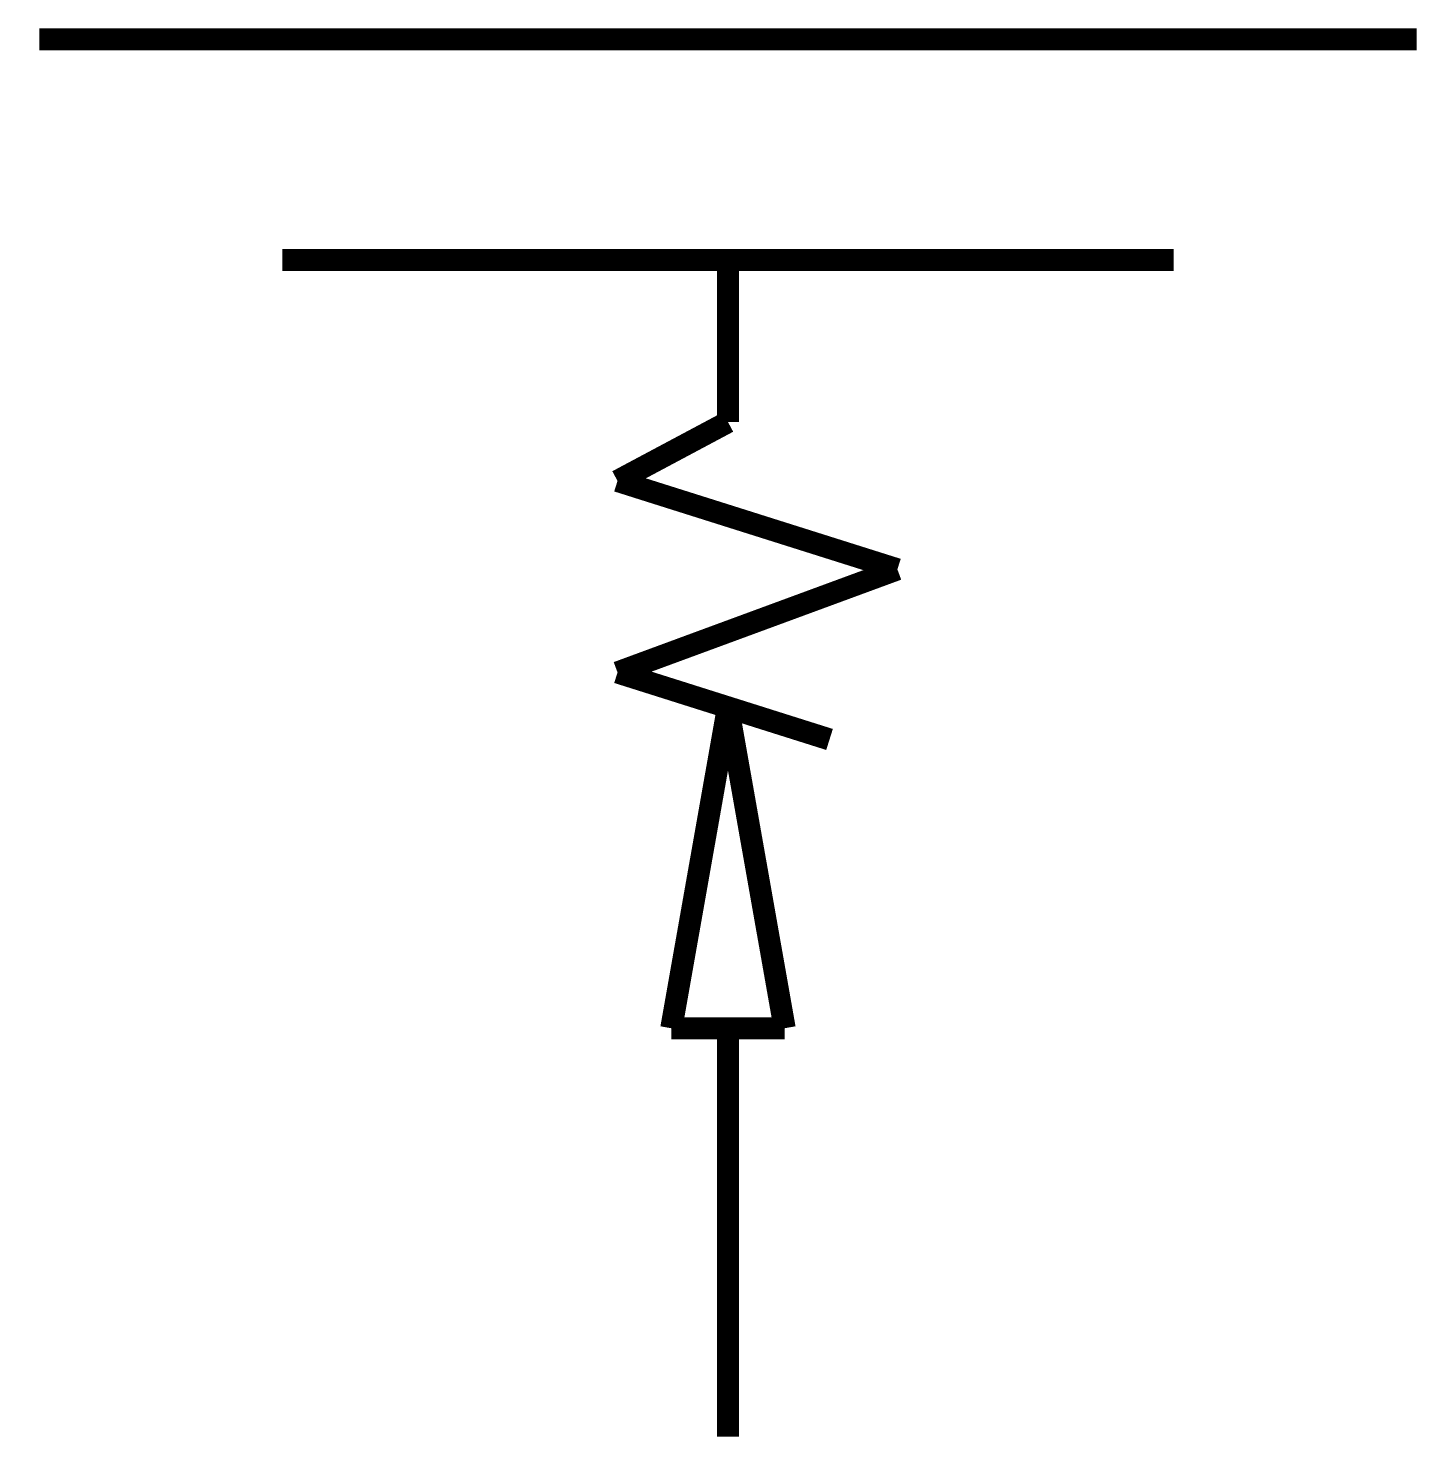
# Model space of a CAD drawing. Extents: x 184.1 to 215.8, y 162.6 to 194.8.
import ezdxf

# ---------------------------------------------------------------- set-up
doc = ezdxf.new("R2010")
doc.units = 0
doc.linetypes.add('CONTINUOUS1', pattern=[0])
doc.layers.add('003_THICK', color=7, linetype='CONTINUOUS1')

msp = doc.modelspace()

# ---------------------------------------------------------------- linework, layer by layer
at = {"layer": '003_THICK', "const_width": 0.5}
for points in [[(184.333, 194.537), (215.564, 194.537)], [(189.844, 189.537), (210.053, 189.537)], [(199.948, 189.537), (199.948, 185.863)], [(199.948, 185.863), (197.443, 184.527)], [(197.443, 184.527), (203.79, 182.523)], [(203.79, 182.523), (197.443, 180.185)], [(197.443, 180.185), (202.251, 178.666)], [(199.948, 179.395), (198.662, 172.119)], [(199.948, 179.395), (201.234, 172.119)], [(198.662, 172.119), (201.234, 172.119)], [(199.948, 172.119), (199.948, 162.861)]]:
    msp.add_lwpolyline(points, dxfattribs=at)

doc.saveas('drawing.dxf')
